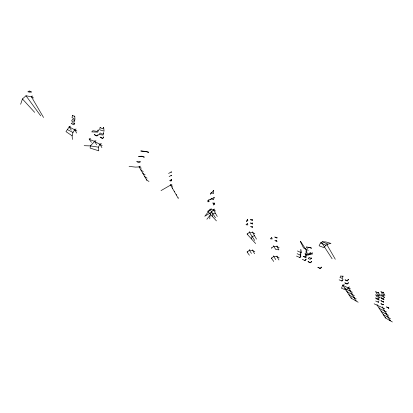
<?xml version="1.0" encoding="UTF-8"?>
<svg xmlns="http://www.w3.org/2000/svg" width="413" height="413" viewBox="0 0 413 413"><rect width="100%" height="100%" fill="white"/><g stroke="black" fill="none" stroke-linecap="round" stroke-linejoin="round"><path stroke-width="0.62" d="M300.747 252.488L300.803 249.261L301.469 252.823L297.458 250.97M300.747 255.322L300.803 252.72L300.106 255.038M209.773 218.864C209.608 215.059 211.306 210.873 214.791 209.045M212.199 216.231L212.814 213.727L215.349 213.144M251.424 238.874L252.038 236.37L254.578 235.792M72.389 139.449L72.125 135.8L72.962 132.465L74.717 129.739L76.069 128.959M20.65 104.257L22.447 98.95L25.988 95.775L31.383 96.761L33.546 98.01M170.91 181.255L171.565 179.5L169.671 180.595L170.213 180.909L171.565 180.125L171.565 179.5M320.509 242.896L319.115 245.797L323.766 247.568L325.924 245.239L327.86 244.124L330.952 243.417L325.811 241.93L322.439 241.781L320.509 242.896L325.924 245.239M342.898 284.727L341.505 288.259L346.156 290.024L348.314 287.701L349.666 286.916M72.125 135.8L65.982 131.623L69.203 126.899L70.556 126.12M95.94 140.652L94.587 141.437L90.364 145.913L90.127 148.091L98.774 150.822L98.361 147.162L100.003 144.338L101.355 143.559M209.608 199.34L208.038 201.286L208.038 201.911L209.391 201.131L207.512 201.002L208.901 199.747M206.882 219.226L210.041 215.318M308.134 254.413L309.291 253.035L311.459 254.284L311.459 253.659L308.134 254.413L309.337 254.749L311.459 253.659M255.657 243.541L247.191 234.212L249.369 232.245L252.663 232.478L254.826 233.727M249.406 255.239L247.191 252.162L249.369 250.201L252.663 250.428L254.826 251.677M273.736 261.455L271.517 258.378L273.7 256.416L276.994 256.643L279.157 257.893M211.389 212.277L204.76 216.273L210.145 209.603L211.497 208.818M43.556 117.483L31.383 96.761L32.735 95.981M90.576 138.474L89.223 139.258L91.443 142.33M129.083 166.398L135.5 167.1L139.15 166.94L140.503 166.155M168.587 173.47L171.565 171.746L171.565 172.376L171.023 172.061M169.129 176.594L171.565 175.184L171.565 175.809L171.023 175.499M161.029 190.605L171.937 184.306M209.319 210.78L207.961 211.564L216.433 220.893M299.446 257.356L300.803 256.576L300.803 255.952L300.106 257.645L296.477 256.07M304.686 260.381L306.043 259.601L306.043 258.977L305.248 260.629L302.28 259.343M341.541 280.876L342.898 280.091L342.898 279.467L342.103 281.119L339.135 279.833M358.138 302.218L351.195 298.186L342.898 285.352L344.251 284.572M310.148 252.41L310.912 252.405M84.175 145.691L90.364 145.913L98.361 147.162M322.439 241.781L327.86 244.124M342.898 285.352L350.482 288.95M375.701 301.031L378.669 302.316L378.112 301.449L378.112 302.073M374.137 303.818L384.689 308.702M297.123 253.706L300.757 255.332M352.397 292.27L344.974 288.563L344.974 287.938M386.604 312.016L379.18 308.315L379.18 307.685M354.313 295.584L347.044 291.769L347.044 291.144M388.519 315.336L381.256 311.521L381.256 310.896M69.203 126.275L69.203 126.899L76.88 130.988M67.582 129.697L72.962 132.465M308.32 250.366L303.55 247.908L300.483 241.822L300.483 241.197L306.931 251.166M356.228 298.904L349.119 294.98L349.119 294.35M390.435 318.65L383.331 314.727L383.331 314.102M388.618 307.793L388.86 308.279L386.449 306.89L388.86 307.933L388.618 307.515L388.618 308.139M102.171 145.588L94.587 141.437L89.223 139.258L89.223 138.634M139.15 166.315L139.15 166.94L141.313 168.189M170.579 184.461L170.579 185.086L172.748 186.335M215.601 211.079L213.438 209.83L210.145 209.603L207.961 211.564L207.961 210.94M279.157 247.774L276.994 246.52L273.7 246.293L271.517 248.259L271.517 247.63M143.228 171.509L141.065 170.254L141.065 169.629M145.144 174.823L142.981 173.574L142.981 172.949M147.059 178.142L144.896 176.888L144.896 176.263M139.15 166.94L146.811 180.207L148.974 181.457M392.35 321.97L385.406 317.938L377.105 305.104L377.105 304.479M22.447 98.95L34.651 112.341M25.988 95.775L40.706 115.836M321.479 242.328L332.124 258.786M275.776 259.622L273.7 256.416L273.7 255.792M254.707 240.495L249.369 232.245L249.369 231.621M251.445 253.406L249.369 250.201L249.369 249.571M215.483 217.852L210.145 209.603L210.145 208.973M96.663 144.643L94.587 141.437L94.587 140.807M69.203 126.899L71.279 130.11M326.889 244.682L335.294 259.235M278.909 259.963L276.994 256.643L276.994 256.019M256.494 239.112L252.663 232.478L252.663 231.848M254.578 253.742L252.663 250.428L252.663 249.803M217.264 216.464L213.438 209.83L213.438 209.205M170.579 185.086L178.24 198.354L178.24 197.729M101.918 147.658L100.003 144.338L100.003 143.714M76.632 133.058L74.717 129.739L74.717 129.114M312.187 252.549L312.383 254.201M390.182 320.09L390.182 320.72L382.521 307.448L382.521 306.823M388.266 316.776L388.266 317.401M386.351 313.457L386.351 314.087M385.406 317.313L385.406 317.938M384.436 310.142L384.436 310.767M355.975 300.344L355.975 300.969L348.314 287.701L348.314 287.076M354.06 297.024L354.06 297.649M352.144 293.71L352.144 294.335M351.195 297.561L351.195 298.186M350.229 290.391L350.229 291.015M276.994 245.895L276.994 246.52L278.909 249.839L275.776 249.504L273.7 246.293L273.7 245.668M271.517 257.753L271.517 258.378M247.191 233.588L247.191 234.212M247.191 251.538L247.191 252.162M176.325 194.415L176.325 195.039M174.41 191.095L174.41 191.72M172.495 187.781L172.495 188.405M146.811 179.583L146.811 180.207M31.383 96.136L31.383 96.761M213.645 190.316L213.438 193.702L211.27 192.453L210.485 194.224L213.645 190.316M98.16 129.945L97.922 132.124L91.732 131.902L92.832 130.73L96.802 131.349L98.16 130.57L98.16 129.945M342.898 276.044L342.594 278.507L339.982 277.515L340.777 275.863L342.898 276.669L342.898 276.044M100.116 127.457L99.662 129.79L104.076 131.184L103.637 127.297L103.637 127.922L102.285 128.706L100.116 127.457M103.637 132.779L103.183 135.113L99.213 134.493L100.116 132.934L102.285 134.189L103.637 133.404L103.637 132.779M247.392 219.262L246.778 221.766L246.287 221.012L247.883 220.645L247.392 219.262M72.549 115.33L72.001 117.509L74.975 119.533L74.717 115.96L74.717 116.585L72.549 115.33M74.717 120.054L74.17 122.233L71.599 120.911L72.549 119.429L74.717 120.679L74.717 120.054M214.218 197.378L213.438 199.773L211.27 198.524L210.202 199.799L214.218 197.378M306.043 255.482L305.248 257.129L303.127 256.323L306.11 257.655L306.043 254.852L306.043 255.482M103.637 136.94L102.734 138.5L100.116 137.095L102.285 138.35L103.637 137.565L103.637 136.94M74.717 123.358L73.767 124.84L71.196 123.513L72.549 122.733L74.717 123.983L74.717 123.358M214.502 203.129L213.438 204.404L213.438 205.029L214.791 204.249L212.623 202.995L214.502 203.129M311.459 257.98L310.302 259.364L308.181 258.553L309.291 257.356L311.459 258.605L311.459 257.98M348.314 279.26L347.157 280.639L345.036 279.833L347.199 281.083L348.314 279.885L348.314 279.26M311.459 261.403L310.344 262.601L307.938 261.563L310.106 262.813L311.459 262.028L311.459 261.403M321.34 267.108L320.225 268.311L317.819 267.268L319.987 268.517L321.34 267.732L321.34 267.108M348.314 282.683L347.199 283.881L344.793 282.838L346.961 284.092L348.314 283.308L348.314 282.683M98.16 134.597L97.055 135.763L94.19 134.602L96.802 136.001L98.16 135.221L98.16 134.597M247.392 223.536L246.003 224.786L247.883 224.92L247.392 223.536M271.723 237.583L270.334 238.833L272.213 238.962L271.723 237.583M29.215 91.03L27.862 91.815L29.875 92.182L31.383 91.655L31.383 92.28L29.215 91.03M140.136 161.979L138.778 162.763L136.615 161.509L140.136 161.354L140.136 161.979M309.291 247.263L307.169 248.352L306.26 246.881L311.459 247.888L311.459 248.512L309.291 247.263M252.374 219.587L250.779 219.948L250.495 219.458L252.663 220.707L252.374 219.587M252.374 223.005L250.779 223.366L250.495 222.87L252.663 224.125L252.374 223.005M142.036 156.207L138.515 156.362L144.204 156.832L144.204 157.456L142.036 156.207M252.374 226.556L250.495 226.427L252.663 227.677L252.374 226.556M276.705 240.603L274.826 240.469L276.994 241.724L276.705 240.603M146.47 151.447L140.787 150.977L148.639 152.072L148.639 152.702L146.47 151.447M277.035 237.62L275.11 237.413L274.826 236.917L276.994 238.172L277.035 237.62M306.11 254.181L304.908 253.85L308.196 255.368L306.043 250.753L306.11 254.181M383.264 304.701L380.858 303.658L383.027 304.913L383.027 304.283L383.264 304.701M378.112 299.022L375.639 297.866L376.202 298.733L379.253 300.163L378.112 298.392L378.112 299.022M383.569 302.177L380.858 300.607L383.027 301.857L383.027 301.232L383.569 302.177M378.112 295.966L375.567 294.686L376.713 296.457L379.852 298.036L378.112 295.341L378.112 295.966M383.945 299.781L381.405 298.501L380.858 297.551L383.027 298.805L383.027 298.181L383.945 299.781M378.112 292.915L375.484 291.49L377.229 294.19L380.476 295.945L378.112 292.29L378.112 292.915M384.405 297.52L381.782 296.1L380.858 294.5L383.027 295.749L383.027 295.125L384.405 297.52M383.027 292.698L380.858 291.449L382.242 293.844L384.962 295.424L383.027 292.074L383.027 292.698"/></g></svg>
